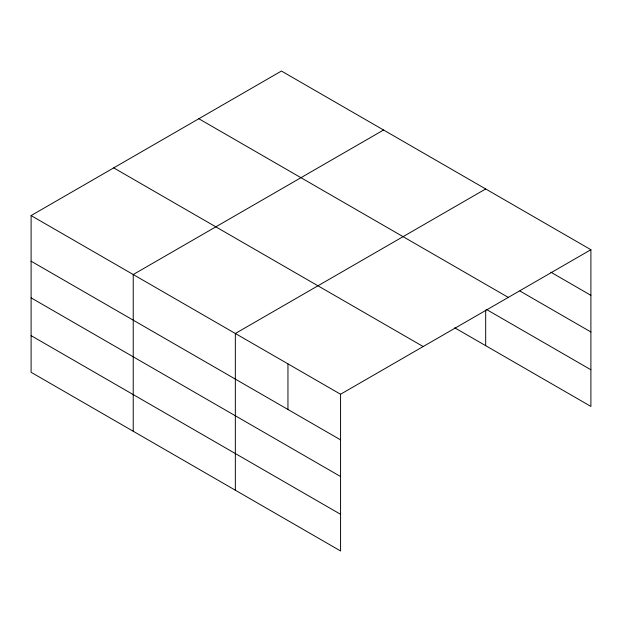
<?xml version="1.0" encoding="UTF-8"?>
<svg xmlns="http://www.w3.org/2000/svg" width="622" height="622" viewBox="0 0 622 622"><rect width="100%" height="100%" fill="white"/><g stroke="black" fill="none" stroke-linecap="round" stroke-linejoin="round"><path stroke-width="0.93" d="M340.561 476.522L340.561 394.239L31.1 215.577L31.1 372.29L340.561 550.96L340.561 476.522L31.1 297.852M454.713 327.794L590.9 406.423L590.9 249.71L281.439 71.04L31.1 215.577M383.564 130.006L133.225 274.535L133.225 431.248M485.681 188.964L235.341 333.493L235.341 490.214M340.561 394.239L590.9 249.71M550.82 272.179L590.9 295.326M519.922 291.01L590.9 331.985M198.83 118.74L508.291 297.402M486.521 309.499L590.9 369.763M113.709 167.878L423.17 346.547M31.1 261.193L340.561 439.855M31.1 335.631L340.561 514.293M485.681 309.981L485.681 345.676M287.955 363.87L287.955 409.486"/></g></svg>
